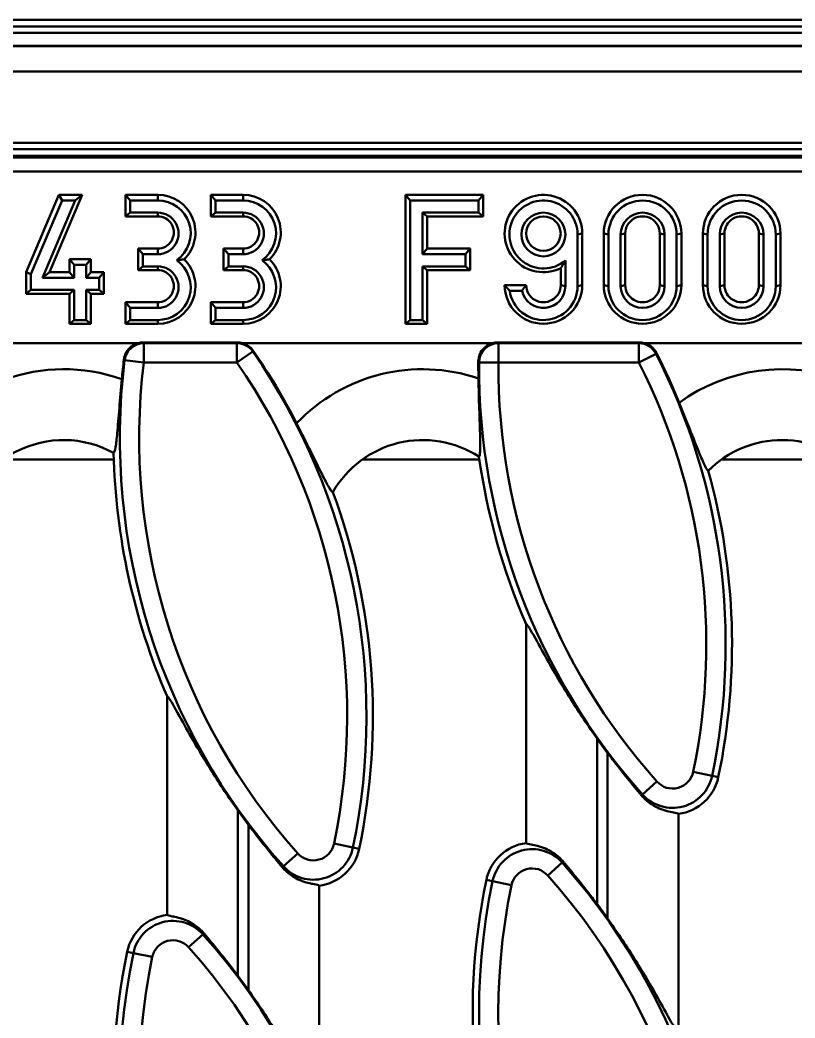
# Model space of a CAD drawing. Header units: millimetres. Extents: x 0 to 2774, y -40 to 1485.
# Drawn here: x 1768.2 to 1828.1, y 622.8 to 700 of the extents above; entities that cross this region are included whole.
import ezdxf

# ---------------------------------------------------------------- set-up
doc = ezdxf.new("R2010")
doc.units = ezdxf.units.MM
doc.header["$LTSCALE"] = 2.5
doc.layers.add('Sichtbar (ISO)', color=7, linetype='Continuous', lineweight=50)
doc.layers.add('Sichtbar schmal (ISO)', color=7, linetype='Continuous', lineweight=50)

msp = doc.modelspace()

# ---------------------------------------------------------------- linework, layer by layer
at = {"layer": 'Sichtbar (ISO)'}
for p, q in [((1965.988, 700.016), (1465.988, 700.016)), ((1965.988, 698.016), (1465.988, 698.016)), ((1965.988, 696.016), (1465.988, 696.016)), ((1733.251, 690.016), (1858.138, 690.016)), ((1736.083, 689.516), (1858.372, 689.516)), ((1768.655, 680.5), (1771.18, 686.483)), ((1772.988, 686.483), (1770.463, 680.5)), ((1771.18, 686.483), (1772.988, 686.483)), ((1771.18, 686.483), (1771.422, 686.045)), ((1772.988, 686.483), (1772.44, 686.045)), ((1776.321, 684.821), (1776.321, 686.483)), ((1776.321, 686.483), (1778.821, 686.483)), ((1776.321, 686.483), (1776.685, 686.045)), ((1782.921, 684.821), (1782.921, 686.483)), ((1782.921, 686.483), (1785.421, 686.483)), ((1782.921, 686.483), (1783.285, 686.045)), ((1797.988, 676.511), (1797.988, 686.483)), ((1797.988, 686.483), (1803.988, 686.483)), ((1797.988, 686.483), (1798.352, 686.045)), ((1803.988, 686.483), (1803.624, 686.045)), ((1803.988, 686.483), (1803.988, 684.821)), ((1769.019, 680.352), (1771.422, 686.045)), ((1772.44, 686.045), (1769.915, 680.062)), ((1771.422, 686.045), (1772.44, 686.045)), ((1776.685, 685.109), (1776.685, 686.045)), ((1776.685, 686.045), (1778.821, 686.045)), ((1783.285, 685.109), (1783.285, 686.045)), ((1783.285, 686.045), (1785.421, 686.045)), ((1798.352, 676.799), (1798.352, 686.045)), ((1798.352, 686.045), (1803.624, 686.045)), ((1803.624, 686.045), (1803.624, 685.109)), ((1776.321, 684.821), (1776.685, 685.109)), ((1778.821, 685.109), (1776.685, 685.109)), ((1782.921, 684.821), (1783.285, 685.109)), ((1785.421, 685.109), (1783.285, 685.109)), ((1803.624, 685.109), (1799.291, 685.109)), ((1799.655, 684.821), (1799.291, 685.109)), ((1799.291, 685.109), (1799.291, 681.891)), ((1803.988, 684.821), (1803.624, 685.109)), ((1778.821, 684.821), (1776.321, 684.821)), ((1785.421, 684.821), (1782.921, 684.821)), ((1803.988, 684.821), (1799.655, 684.821)), ((1799.655, 684.821), (1799.655, 682.328)), ((1811.291, 683.417), (1811.291, 679.428)), ((1811.655, 683.492), (1811.655, 679.503)), ((1813.321, 679.503), (1813.321, 683.492)), ((1813.685, 679.428), (1813.685, 683.417)), ((1814.624, 679.428), (1814.624, 683.417)), ((1814.988, 683.492), (1814.988, 679.503)), ((1817.655, 679.503), (1817.655, 683.492)), ((1818.019, 683.417), (1818.019, 679.428)), ((1818.957, 683.417), (1818.957, 679.428)), ((1819.321, 683.492), (1819.321, 679.503)), ((1820.988, 679.503), (1820.988, 683.492)), ((1821.352, 679.428), (1821.352, 683.417)), ((1822.291, 679.428), (1822.291, 683.417)), ((1822.655, 683.492), (1822.655, 679.503)), ((1825.321, 679.503), (1825.321, 683.492)), ((1825.685, 683.417), (1825.685, 679.428)), ((1826.624, 683.417), (1826.624, 679.428)), ((1826.988, 683.492), (1826.988, 679.503)), ((1777.321, 680.666), (1777.321, 682.328)), ((1777.321, 682.328), (1778.821, 682.328)), ((1777.321, 682.328), (1777.685, 681.891)), ((1777.685, 680.954), (1777.685, 681.891)), ((1777.685, 681.891), (1778.821, 681.891)), ((1783.921, 680.666), (1783.921, 682.328)), ((1783.921, 682.328), (1785.421, 682.328)), ((1783.921, 682.328), (1784.285, 681.891)), ((1784.285, 680.954), (1784.285, 681.891)), ((1784.285, 681.891), (1785.421, 681.891)), ((1799.655, 682.328), (1799.291, 681.891)), ((1799.291, 681.891), (1802.624, 681.891)), ((1799.655, 682.328), (1802.988, 682.328)), ((1802.988, 682.328), (1802.624, 681.891)), ((1802.624, 681.891), (1802.624, 680.954)), ((1802.988, 682.328), (1802.988, 680.666)), ((1771.988, 680.5), (1771.988, 681.497)), ((1771.988, 681.497), (1773.655, 681.497)), ((1771.988, 681.497), (1772.352, 681.06)), ((1773.655, 681.497), (1773.291, 681.06)), ((1773.655, 681.497), (1773.655, 680.5)), ((1810.352, 679.428), (1810.352, 681.406)), ((1768.655, 678.838), (1768.655, 680.5)), ((1768.655, 680.5), (1769.019, 680.352)), ((1769.019, 679.126), (1769.019, 680.352)), ((1770.463, 680.5), (1769.915, 680.062)), ((1770.463, 680.5), (1771.988, 680.5)), ((1771.988, 680.5), (1772.352, 680.062)), ((1772.352, 680.062), (1772.352, 681.06)), ((1772.352, 681.06), (1773.291, 681.06)), ((1773.291, 681.06), (1773.291, 680.062)), ((1773.655, 680.5), (1773.291, 680.062)), ((1773.655, 680.5), (1774.655, 680.5)), ((1774.655, 680.5), (1774.291, 680.062)), ((1774.655, 680.5), (1774.655, 678.838)), ((1777.321, 680.666), (1777.685, 680.954)), ((1778.821, 680.666), (1777.321, 680.666)), ((1778.821, 680.954), (1777.685, 680.954)), ((1783.921, 680.666), (1784.285, 680.954)), ((1785.421, 680.666), (1783.921, 680.666)), ((1785.421, 680.954), (1784.285, 680.954)), ((1802.624, 680.954), (1799.291, 680.954)), ((1799.655, 680.666), (1799.291, 680.954)), ((1799.291, 680.954), (1799.291, 676.799)), ((1802.988, 680.666), (1799.655, 680.666)), ((1799.655, 680.666), (1799.655, 676.511)), ((1802.988, 680.666), (1802.624, 680.954)), ((1809.988, 679.503), (1809.988, 680.812)), ((1769.915, 680.062), (1772.352, 680.062)), ((1773.291, 680.062), (1774.291, 680.062)), ((1774.291, 680.062), (1774.291, 679.126)), ((1768.655, 678.838), (1769.019, 679.126)), ((1771.988, 678.838), (1768.655, 678.838)), ((1772.352, 679.126), (1769.019, 679.126)), ((1771.988, 678.838), (1772.352, 679.126)), ((1771.988, 676.511), (1771.988, 678.838)), ((1772.352, 676.799), (1772.352, 679.126)), ((1774.291, 679.126), (1773.291, 679.126)), ((1773.655, 678.838), (1773.291, 679.126)), ((1773.291, 679.126), (1773.291, 676.799)), ((1774.655, 678.838), (1773.655, 678.838)), ((1773.655, 678.838), (1773.655, 676.511)), ((1774.655, 678.838), (1774.291, 679.126)), ((1805.655, 679.503), (1807.321, 679.503)), ((1806.044, 679.065), (1806.997, 679.065)), ((1776.321, 676.511), (1776.321, 678.173)), ((1776.321, 678.173), (1778.821, 678.173)), ((1776.321, 678.173), (1776.685, 677.736)), ((1782.921, 678.173), (1785.421, 678.173)), ((1782.921, 676.511), (1782.921, 678.173)), ((1782.921, 678.173), (1783.285, 677.736)), ((1776.685, 676.799), (1776.685, 677.736)), ((1776.685, 677.736), (1778.821, 677.736)), ((1783.285, 677.736), (1785.421, 677.736)), ((1783.285, 676.799), (1783.285, 677.736)), ((1771.988, 676.511), (1772.352, 676.799)), ((1773.655, 676.511), (1771.988, 676.511)), ((1773.291, 676.799), (1772.352, 676.799)), ((1773.655, 676.511), (1773.291, 676.799)), ((1776.321, 676.511), (1776.685, 676.799)), ((1778.821, 676.511), (1776.321, 676.511)), ((1778.821, 676.799), (1776.685, 676.799)), ((1782.921, 676.511), (1783.285, 676.799)), ((1785.421, 676.511), (1782.921, 676.511)), ((1785.421, 676.799), (1783.285, 676.799)), ((1797.988, 676.511), (1798.352, 676.799)), ((1799.655, 676.511), (1797.988, 676.511)), ((1799.291, 676.799), (1798.352, 676.799)), ((1799.655, 676.511), (1799.291, 676.799)), ((1777.314, 675.016), (1738.452, 675.016)), ((1784.979, 675.065), (1777.696, 675.065)), ((1785.361, 675.016), (1804.731, 675.016)), ((1816.067, 675.065), (1805.114, 675.065)), ((1816.449, 675.016), (1831.538, 675.016)), ((1807.321, 653.259), (1807.321, 636.328)), ((1779.544, 647.704), (1779.544, 630.773)), ((1819.099, 621.661), (1819.099, 638.592)), ((1791.321, 616.105), (1791.321, 633.036))]:
    msp.add_line(p, q, dxfattribs=at)
for centre, radius, start, end in [((1745.25, 646.138), 49.775, 27.09671, 34.62492), ((1773.028, 651.693), 49.775, 22.07704, 26.94492), ((1825.615, 667.671), 49.775, 172.98148, 174.75934), ((1853.393, 673.227), 49.775, 179.59192, 181.08239), ((1771.544, 659.516), 8, 61.05076, 173.44556), ((1799.321, 659.516), 8, 57.07077, 150.29643), ((1827.099, 659.516), 8, 43.82291, 135.3586), ((1825.615, 667.671), 50.212, 181.31847, 203.43238), ((1853.393, 673.227), 50.212, 188.00963, 203.43238), ((1773.028, 651.693), 50.212, 348.215, 15.5297), ((1745.25, 646.138), 50.212, 348.215, 20.20465), ((1853.393, 673.227), 49.775, 215.35783, 216.96405), ((1818.645, 642.176), 3.612, 277.21491, 348.215), ((1825.615, 667.671), 49.775, 215.35783, 216.96405), ((1807.775, 632.744), 3.612, 97.21491, 168.215), ((1790.868, 636.62), 3.612, 277.21491, 348.215), ((1853.393, 623.227), 50.212, 168.215, 203.43238), ((1773.028, 601.693), 49.775, 35.35783, 36.96405), ((1779.997, 627.189), 3.612, 97.21491, 168.215), ((1825.615, 617.671), 50.212, 168.215, 203.43238), ((1745.25, 596.138), 49.775, 35.35783, 36.96405)]:
    msp.add_arc(centre, radius, start, end, dxfattribs=at)
for centre, major_axis, start_param, end_param in [((1778.821, 683.575), (2.917, 0), 5.487582, 7.853982), ((1785.421, 683.575), (2.917, 0), 5.487582, 7.853982), ((1808.655, 683.492), (-3, 0), 3.141593, 8.314536), ((1816.321, 683.492), (-3, 0), 3.141593, 6.283185), ((1823.988, 683.492), (-3, 0), 3.141593, 6.283185), ((1778.821, 683.5), (2.553, 0), 5.328503, 7.853982), ((1785.421, 683.5), (2.553, 0), 5.328503, 7.853982), ((1808.655, 683.417), (-2.636, 0), 3.141593, 8.553548), ((1816.321, 683.417), (-2.636, 0), 3.141593, 6.283185), ((1823.988, 683.417), (-2.636, 0), 3.141593, 6.283185), ((1778.821, 683.5), (1.614, 0), 4.712389, 7.853982), ((1785.421, 683.5), (1.614, 0), 4.712389, 7.853982), ((1816.321, 683.417), (-1.697, 0), 3.141593, 6.283185), ((1823.988, 683.417), (-1.697, 0), 3.141593, 6.283185), ((1778.821, 683.575), (1.25, 0), 4.712389, 7.853982), ((1785.421, 683.575), (1.25, 0), 4.712389, 7.853982), ((1816.321, 683.492), (1.333, 0), 0, 3.141593), ((1823.988, 683.492), (1.333, 0), 0, 3.141593), ((1778.821, 679.42), (2.917, 0), 4.712389, 7.078788), ((1778.821, 679.345), (2.553, 0), 4.712389, 7.237868), ((1785.421, 679.42), (2.917, 0), 4.712389, 7.078788), ((1785.421, 679.345), (2.553, 0), 4.712389, 7.237868), ((1778.821, 679.345), (1.614, 0), 4.712389, 7.853982), ((1778.821, 679.42), (1.25, 0), 4.712389, 7.853982), ((1785.421, 679.345), (1.614, 0), 4.712389, 7.853982), ((1785.421, 679.42), (1.25, 0), 4.712389, 7.853982), ((1808.655, 679.503), (3, 0), 3.141593, 6.283185), ((1808.655, 679.428), (2.636, 0), 3.28011, 6.283185), ((1808.655, 679.428), (-1.697, 0), 0.216119, 3.141593), ((1808.655, 679.503), (-1.333, 0), 0, 3.141593), ((1816.321, 679.503), (3, 0), 3.141593, 6.283185), ((1816.321, 679.428), (2.636, 0), 3.141593, 6.283185), ((1816.321, 679.428), (1.697, 0), 3.141593, 6.283185), ((1816.321, 679.503), (-1.333, 0), 0, 3.141593), ((1823.988, 679.503), (3, 0), 3.141593, 6.283185), ((1823.988, 679.428), (2.636, 0), 3.141593, 6.283185), ((1823.988, 679.428), (1.697, 0), 3.141593, 6.283185), ((1823.988, 679.503), (-1.333, 0), 0, 3.141593)]:
    msp.add_ellipse(centre, major_axis=major_axis, ratio=0.997194, start_param=start_param, end_param=end_param, dxfattribs=at)
for centre, major_axis in [((1808.655, 683.417), (-1.697, 0)), ((1808.655, 683.492), (-1.333, 0))]:
    msp.add_ellipse(centre, major_axis=major_axis, ratio=0.997194, dxfattribs=at)
for points, knots in [([(1780.863, 681.497), (1780.759, 681.482), (1780.654, 681.468), (1780.464, 681.443), (1780.382, 681.433), (1780.297, 681.422)], [-1.680459, -1.680459, -1.680459, -1.680459, -1.6134431, -1.6134431, -1.5645566, -1.5645566, -1.5645566, -1.5645566]), ([(1787.463, 681.497), (1787.359, 681.482), (1787.254, 681.468), (1787.064, 681.443), (1786.982, 681.433), (1786.897, 681.422)], [-1.680459, -1.680459, -1.680459, -1.680459, -1.6134431, -1.6134431, -1.5645566, -1.5645566, -1.5645566, -1.5645566]), ([(1776.213, 673.753), (1776.237, 673.947), (1776.298, 674.135), (1776.49, 674.475), (1776.617, 674.624), (1776.901, 674.847), (1777.048, 674.928), (1777.241, 674.995), (1777.277, 675.006), (1777.314, 675.016)], [0, 0, 0, 0, 0.0586598, 0.0586598, 0.1169716, 0.1169716, 0.1670037, 0.1670037, 0.1783579, 0.1783579, 0.1783579, 0.1783579]), ([(1785.361, 675.016), (1785.425, 674.999), (1785.487, 674.978), (1785.681, 674.898), (1785.805, 674.825), (1786.029, 674.644), (1786.128, 674.538), (1786.209, 674.42)], [0.0387205, 0.0387205, 0.0387205, 0.0387205, 0.0584677, 0.0584677, 0.1016079, 0.1016079, 0.1447707, 0.1447707, 0.1447707, 0.1447707]), ([(1803.619, 673.581), (1803.62, 673.777), (1803.66, 673.971), (1803.811, 674.331), (1803.921, 674.493), (1804.196, 674.767), (1804.359, 674.876), (1804.601, 674.976), (1804.665, 674.998), (1804.731, 675.016)], [0, 0, 0, 0, 0.0587406, 0.0587406, 0.1170631, 0.1170631, 0.1752536, 0.1752536, 0.1957169, 0.1957169, 0.1957169, 0.1957169]), ([(1816.449, 675.016), (1816.512, 674.999), (1816.575, 674.978), (1816.8, 674.885), (1816.95, 674.789), (1817.211, 674.549), (1817.319, 674.406), (1817.399, 674.248)], [0.0387319, 0.0387319, 0.0387319, 0.0387319, 0.0585051, 0.0585051, 0.111705, 0.111705, 0.1649408, 0.1649408, 0.1649408, 0.1649408]), ([(1775.416, 666.516), (1775.469, 666.551), (1775.518, 666.708), (1775.609, 667.242), (1775.65, 667.612), (1775.744, 668.609), (1775.797, 669.273), (1775.914, 670.702), (1775.978, 671.457), (1776.048, 672.218)], [-0.8391515, -0.8391515, -0.8391515, -0.8391515, -0.6515259, -0.6515259, -0.4638455, -0.4638455, -0.2291829, -0.2291829, 0, 0, 0, 0]), ([(1803.67, 666.23), (1803.694, 666.247), (1803.713, 666.296), (1803.742, 666.455), (1803.752, 666.564), (1803.77, 666.971), (1803.766, 667.343), (1803.741, 668.365), (1803.714, 669.096), (1803.664, 670.67), (1803.642, 671.476), (1803.627, 672.287)], [-0.8967337, -0.8967337, -0.8967337, -0.8967337, -0.8001275, -0.8001275, -0.7034177, -0.7034177, -0.5084812, -0.5084812, -0.2433559, -0.2433559, 0, 0, 0, 0]), ([(1819.153, 670.401), (1819.436, 669.703), (1819.713, 669.008), (1820.226, 667.708), (1820.461, 667.108), (1820.847, 666.159), (1821.004, 665.791), (1821.253, 665.292), (1821.345, 665.155), (1821.407, 665.137)], [-0.8370041, -0.8370041, -0.8370041, -0.8370041, -0.6112743, -0.6112743, -0.3860884, -0.3860884, -0.1877107, -0.1877107, 0, 0, 0, 0]), ([(1789.562, 668.81), (1789.768, 668.406), (1789.973, 668.002), (1790.371, 667.208), (1790.564, 666.82), (1791.065, 665.808), (1791.355, 665.215), (1791.8, 664.339), (1791.972, 664.014), (1792.229, 663.596), (1792.319, 663.487), (1792.373, 663.48)], [-0.8579949, -0.8579949, -0.8579949, -0.8579949, -0.722262, -0.722262, -0.5861544, -0.5861544, -0.3515224, -0.3515224, -0.1658691, -0.1658691, 0, 0, 0, 0]), ([(1812.799, 644.423), (1812.115, 645.386), (1811.419, 646.424), (1809.996, 648.683), (1809.287, 649.904), (1808.326, 651.622), (1807.92, 652.372), (1807.576, 652.948), (1807.499, 653.07), (1807.384, 653.224), (1807.343, 653.261), (1807.321, 653.259)], [3.485316, 3.485316, 3.485316, 3.485316, 3.831228, 3.831228, 4.242869, 4.242869, 4.503948, 4.503948, 4.581698, 4.581698, 4.653464, 4.653464, 4.653464, 4.653464]), ([(1785.021, 638.867), (1784.337, 639.831), (1783.641, 640.869), (1782.218, 643.128), (1781.51, 644.349), (1780.549, 646.066), (1780.142, 646.816), (1779.798, 647.392), (1779.721, 647.514), (1779.606, 647.669), (1779.566, 647.706), (1779.544, 647.704)], [3.485316, 3.485316, 3.485316, 3.485316, 3.831228, 3.831228, 4.242869, 4.242869, 4.503948, 4.503948, 4.581698, 4.581698, 4.653464, 4.653464, 4.653464, 4.653464]), ([(1816.235, 640.021), (1816.191, 640.074), (1816.146, 640.127), (1815.395, 641.025), (1814.659, 641.939), (1813.876, 642.96), (1813.749, 643.127), (1813.622, 643.296)], [0.7095826, 0.7095826, 0.7095826, 0.7095826, 0.7301099, 0.7301099, 1.0546565, 1.0546565, 1.1167, 1.1167, 1.1167, 1.1167]), ([(1819.099, 638.592), (1819.051, 638.632), (1818.92, 638.662), (1818.444, 638.754), (1818.047, 638.83), (1817.439, 639.089), (1817.248, 639.185), (1816.864, 639.428), (1816.672, 639.576), (1816.413, 639.822), (1816.322, 639.918), (1816.235, 640.021)], [0.0433649, 0.0433649, 0.0433649, 0.0433649, 0.199966, 0.199966, 0.399932, 0.399932, 0.4756007, 0.4756007, 0.5512693, 0.5512693, 0.5929939, 0.5929939, 0.5929939, 0.5929939]), ([(1788.457, 634.466), (1788.413, 634.519), (1788.368, 634.572), (1787.617, 635.47), (1786.882, 636.383), (1786.098, 637.405), (1785.972, 637.572), (1785.844, 637.741)], [0.7095826, 0.7095826, 0.7095826, 0.7095826, 0.7301099, 0.7301099, 1.0546565, 1.0546565, 1.1167, 1.1167, 1.1167, 1.1167]), ([(1807.321, 636.328), (1807.37, 636.288), (1807.501, 636.258), (1807.976, 636.166), (1808.374, 636.09), (1808.982, 635.831), (1809.173, 635.735), (1809.557, 635.492), (1809.749, 635.344), (1810.008, 635.098), (1810.099, 635.002), (1810.186, 634.899)], [0.0433649, 0.0433649, 0.0433649, 0.0433649, 0.199966, 0.199966, 0.399932, 0.399932, 0.4756007, 0.4756007, 0.5512693, 0.5512693, 0.5929939, 0.5929939, 0.5929939, 0.5929939]), ([(1810.186, 634.899), (1810.23, 634.846), (1810.275, 634.793), (1811.026, 633.895), (1811.761, 632.981), (1812.544, 631.96), (1812.671, 631.793), (1812.799, 631.624)], [0.7095826, 0.7095826, 0.7095826, 0.7095826, 0.7301099, 0.7301099, 1.0546565, 1.0546565, 1.1167, 1.1167, 1.1167, 1.1167]), ([(1791.321, 633.036), (1791.273, 633.077), (1791.142, 633.106), (1790.666, 633.199), (1790.269, 633.275), (1789.661, 633.534), (1789.47, 633.629), (1789.086, 633.872), (1788.894, 634.021), (1788.635, 634.267), (1788.544, 634.362), (1788.457, 634.466)], [0.0433649, 0.0433649, 0.0433649, 0.0433649, 0.199966, 0.199966, 0.399932, 0.399932, 0.4756007, 0.4756007, 0.5512693, 0.5512693, 0.5929939, 0.5929939, 0.5929939, 0.5929939]), ([(1779.544, 630.773), (1779.592, 630.732), (1779.723, 630.703), (1780.199, 630.61), (1780.596, 630.534), (1781.204, 630.275), (1781.395, 630.18), (1781.779, 629.937), (1781.971, 629.788), (1782.23, 629.542), (1782.321, 629.446), (1782.408, 629.343)], [0.0433649, 0.0433649, 0.0433649, 0.0433649, 0.199966, 0.199966, 0.399932, 0.399932, 0.4756007, 0.4756007, 0.5512693, 0.5512693, 0.5929939, 0.5929939, 0.5929939, 0.5929939]), ([(1813.622, 630.497), (1814.306, 629.534), (1815.001, 628.496), (1816.425, 626.237), (1817.133, 625.016), (1818.094, 623.298), (1818.501, 622.548), (1818.845, 621.972), (1818.922, 621.85), (1819.037, 621.696), (1819.077, 621.659), (1819.099, 621.661)], [3.485316, 3.485316, 3.485316, 3.485316, 3.831228, 3.831228, 4.242869, 4.242869, 4.503948, 4.503948, 4.581698, 4.581698, 4.653464, 4.653464, 4.653464, 4.653464]), ([(1782.408, 629.343), (1782.452, 629.29), (1782.497, 629.237), (1783.248, 628.339), (1783.983, 627.426), (1784.767, 626.404), (1784.893, 626.237), (1785.021, 626.068)], [0.7095826, 0.7095826, 0.7095826, 0.7095826, 0.7301099, 0.7301099, 1.0546565, 1.0546565, 1.1167, 1.1167, 1.1167, 1.1167]), ([(1785.844, 624.941), (1786.528, 623.978), (1787.224, 622.94), (1788.647, 620.681), (1789.356, 619.46), (1790.317, 617.743), (1790.723, 616.993), (1791.067, 616.417), (1791.144, 616.294), (1791.259, 616.14), (1791.299, 616.103), (1791.321, 616.105)], [3.485316, 3.485316, 3.485316, 3.485316, 3.831228, 3.831228, 4.242869, 4.242869, 4.503948, 4.503948, 4.581698, 4.581698, 4.653464, 4.653464, 4.653464, 4.653464])]:
    msp.add_open_spline(points, degree=3, knots=knots, dxfattribs=at)
for points, degree in [([(1809.988, 680.812), (1810.196, 681.103), (1810.352, 681.406)], 2), ([(1805.655, 679.503), (1805.849, 679.269), (1806.044, 679.065)], 2), ([(1807.321, 679.503), (1807.159, 679.308), (1806.997, 679.065)], 2), ([(1777.314, 675.016), (1777.439, 675.048), (1777.567, 675.065), (1777.696, 675.065)], 3), ([(1784.979, 675.065), (1785.109, 675.065), (1785.237, 675.048), (1785.361, 675.016)], 3), ([(1804.731, 675.016), (1804.856, 675.048), (1804.984, 675.065), (1805.114, 675.065)], 3), ([(1816.067, 675.065), (1816.196, 675.065), (1816.325, 675.048), (1816.449, 675.016)], 3)]:
    msp.add_open_spline(points, degree=degree, dxfattribs=at)
at = {"layer": 'Sichtbar schmal (ISO)'}
for p, q in [((1465.988, 699.516), (1965.988, 699.516)), ((1965.988, 699.016), (1465.988, 699.016)), ((1465.988, 697.99), (1965.988, 697.99)), ((1965.988, 690.516), (1465.988, 690.516)), ((1889.782, 689.37), (1736.194, 689.37)), ((1736.194, 688.299), (1832.451, 688.299)), ((1778.821, 686.483), (1778.821, 686.045)), ((1785.421, 686.483), (1785.421, 686.045)), ((1778.821, 684.821), (1778.821, 685.109)), ((1785.421, 684.821), (1785.421, 685.109)), ((1811.655, 683.492), (1811.291, 683.417)), ((1813.321, 683.492), (1813.685, 683.417)), ((1814.988, 683.492), (1814.624, 683.417)), ((1817.655, 683.492), (1818.019, 683.417)), ((1819.321, 683.492), (1818.957, 683.417)), ((1820.988, 683.492), (1821.352, 683.417)), ((1822.655, 683.492), (1822.291, 683.417)), ((1825.321, 683.492), (1825.685, 683.417)), ((1826.988, 683.492), (1826.624, 683.417)), ((1778.821, 682.328), (1778.821, 681.891)), ((1785.421, 682.328), (1785.421, 681.891)), ((1778.821, 680.666), (1778.821, 680.954)), ((1785.421, 680.666), (1785.421, 680.954)), ((1809.988, 679.503), (1810.352, 679.428)), ((1811.655, 679.503), (1811.291, 679.428)), ((1813.321, 679.503), (1813.685, 679.428)), ((1814.988, 679.503), (1814.624, 679.428)), ((1817.655, 679.503), (1818.019, 679.428)), ((1819.321, 679.503), (1818.957, 679.428)), ((1820.988, 679.503), (1821.352, 679.428)), ((1822.655, 679.503), (1822.291, 679.428)), ((1825.321, 679.503), (1825.685, 679.428)), ((1826.988, 679.503), (1826.624, 679.428)), ((1778.821, 678.173), (1778.821, 677.736)), ((1785.421, 678.173), (1785.421, 677.736)), ((1778.821, 676.511), (1778.821, 676.799)), ((1785.421, 676.511), (1785.421, 676.799)), ((1777.745, 675.01), (1777.745, 673.516)), ((1777.745, 675.01), (1784.951, 675.01)), ((1784.951, 673.516), (1784.951, 675.01)), ((1805.168, 675.01), (1805.168, 673.516)), ((1805.168, 675.01), (1816.033, 675.01)), ((1816.033, 673.516), (1816.033, 675.01)), ((1786.181, 674.364), (1784.951, 673.516)), ((1817.366, 674.192), (1816.033, 673.516)), ((1777.745, 673.516), (1776.262, 673.697)), ((1784.951, 673.516), (1777.745, 673.516)), ((1805.168, 673.516), (1803.674, 673.525)), ((1816.033, 673.516), (1805.168, 673.516)), ((1775.43, 665.998), (1766.856, 665.998)), ((1803.703, 665.998), (1794.634, 665.998)), ((1831.787, 665.998), (1822.412, 665.998)), ((1812.799, 631.624), (1812.799, 644.423)), ((1813.622, 643.296), (1813.622, 630.497)), ((1820.237, 641.844), (1821.7, 641.538)), ((1817.433, 641.092), (1816.319, 640.097)), ((1821.7, 641.538), (1822.182, 641.438)), ((1816.319, 640.097), (1816.235, 640.021)), ((1785.021, 626.068), (1785.021, 638.867)), ((1785.844, 637.741), (1785.844, 624.941)), ((1789.656, 635.537), (1788.541, 634.541)), ((1792.459, 636.288), (1793.922, 635.983)), ((1793.922, 635.983), (1794.404, 635.882)), ((1810.101, 634.823), (1808.987, 633.828)), ((1810.101, 634.823), (1810.186, 634.899)), ((1788.541, 634.541), (1788.457, 634.466)), ((1804.721, 633.382), (1804.239, 633.482)), ((1806.184, 633.076), (1804.721, 633.382)), ((1782.324, 629.268), (1782.408, 629.343)), ((1781.209, 628.272), (1782.324, 629.268)), ((1776.943, 627.826), (1776.461, 627.927)), ((1778.406, 627.521), (1776.943, 627.826))]:
    msp.add_line(p, q, dxfattribs=at)
for centre, radius, start, end in [((1745.25, 646.138), 49.72, 348.215, 34.59052), ((1773.028, 651.693), 49.72, 348.215, 26.90471), ((1825.615, 667.671), 49.72, 173.03947, 221.785), ((1825.615, 667.671), 48.226, 173.03947, 221.785), ((1745.25, 646.138), 48.226, 348.215, 34.59052), ((1853.393, 673.227), 49.72, 179.65702, 221.785), ((1853.393, 673.227), 48.226, 179.65702, 221.785), ((1773.028, 651.693), 48.226, 348.215, 26.90471), ((1771.544, 659.516), 13.477, 70.47428, 148.99217), ((1799.321, 659.516), 13.477, 71.3703, 136.3997), ((1827.099, 659.516), 13.477, 69.39527, 126.12752), ((1818.645, 642.176), 1.626, 221.785, 348.215), ((1818.645, 642.176), 3.12, 221.785, 348.215), ((1790.868, 636.62), 3.12, 221.785, 348.215), ((1790.868, 636.62), 1.626, 221.785, 348.215), ((1807.775, 632.744), 3.12, 41.785, 168.215), ((1773.028, 601.693), 49.72, 348.215, 41.785), ((1807.775, 632.744), 1.626, 41.785, 168.215), ((1853.393, 623.227), 49.72, 168.215, 221.785), ((1773.028, 601.693), 48.226, 348.215, 41.785), ((1853.393, 623.227), 48.226, 168.215, 221.785), ((1779.997, 627.189), 3.12, 41.785, 168.215), ((1779.997, 627.189), 1.626, 41.785, 168.215), ((1745.25, 596.138), 49.72, 348.215, 41.785), ((1825.615, 617.671), 49.72, 168.215, 221.785), ((1745.25, 596.138), 48.226, 348.215, 41.785), ((1825.615, 617.671), 48.226, 168.215, 221.785)]:
    msp.add_arc(centre, radius, start, end, dxfattribs=at)
for centre, major_axis, ratio, start_param, end_param in [((1777.745, 673.516), (-1.123, -0.994), 0.993242, 3.991097, 5.433681), ((1784.951, 673.516), (1.328, -0.697), 0.995153, 1.089255, 2.052338), ((1805.168, 673.516), (-1.064, -1.057), 0.992477, 3.933759, 5.491019), ((1816.033, 673.516), (1.278, -0.785), 0.994772, 1.022521, 2.119072)]:
    msp.add_ellipse(centre, major_axis=major_axis, ratio=ratio, start_param=start_param, end_param=end_param, dxfattribs=at)
for points in [[(1777.745, 675.01), (1777.729, 675.028), (1777.713, 675.046), (1777.696, 675.065)], [(1784.979, 675.065), (1784.97, 675.046), (1784.96, 675.028), (1784.951, 675.01)], [(1805.168, 675.01), (1805.15, 675.028), (1805.132, 675.046), (1805.114, 675.065)], [(1816.067, 675.065), (1816.056, 675.046), (1816.045, 675.028), (1816.033, 675.01)], [(1786.181, 674.364), (1786.19, 674.383), (1786.2, 674.401), (1786.209, 674.42)], [(1817.366, 674.192), (1817.377, 674.21), (1817.388, 674.229), (1817.399, 674.248)], [(1776.213, 673.753), (1776.229, 673.734), (1776.245, 673.716), (1776.262, 673.697)], [(1803.619, 673.581), (1803.637, 673.562), (1803.656, 673.543), (1803.674, 673.525)]]:
    msp.add_open_spline(points, degree=3, dxfattribs=at)

doc.saveas('drawing.dxf')
